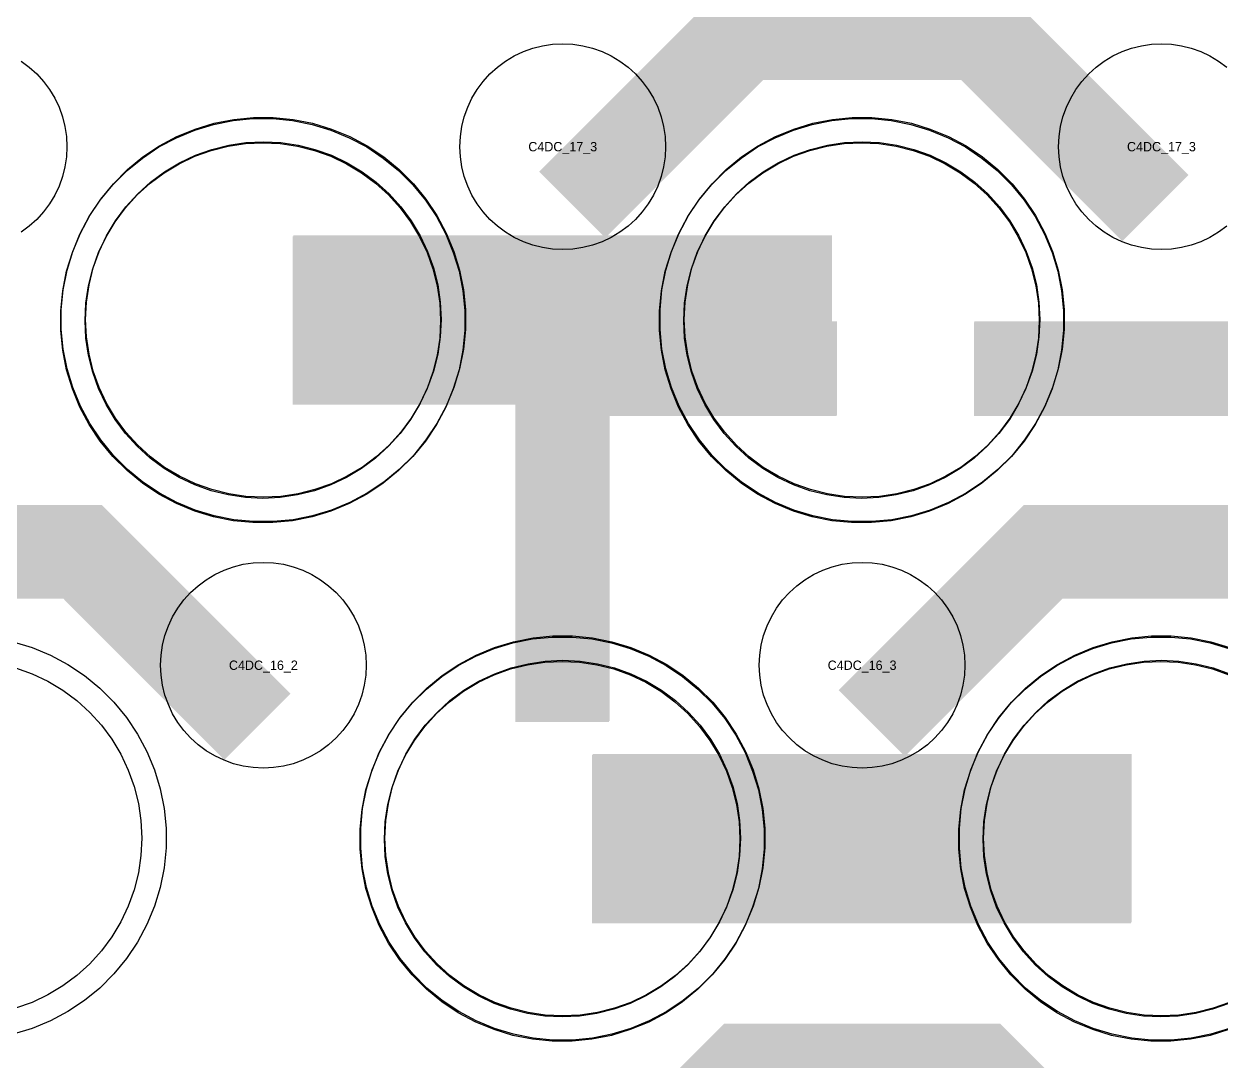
# Model space of a CAD drawing. Extents: x -11880 to 11880, y -14992 to 14992.
# Drawn here: x -11184 to -10864.1, y -12682.1 to -12405 of the extents above; entities that cross this region are included whole.
import ezdxf
from ezdxf.enums import TextEntityAlignment as Align

# ---------------------------------------------------------------- set-up
doc = ezdxf.new("R2010")
doc.units = 0
doc.header["$MEASUREMENT"] = 0
for name, color, linetype in [('GDS_775_DT_237', 138, 'CONTINUOUS'), ('RDL1_FS', 34, 'CONTINUOUS'), ('RDL_BS', 160, 'CONTINUOUS')]:
    doc.layers.add(name, color=color, linetype=linetype)

msp = doc.modelspace()

# ---------------------------------------------------------------- linework, layer by layer
at = {"layer": 'RDL1_FS', "color": 241, "true_color": 0xf7abae}
for points in [[(-11120.149, -12531.766), (-11124.806, -12531.537), (-11129.417, -12530.853), (-11133.94, -12529.721), (-11138.33, -12528.149), (-11142.544, -12526.157), (-11146.544, -12523.759), (-11150.289, -12520.981), (-11153.743, -12517.851), (-11156.873, -12514.397), (-11159.651, -12510.652), (-11162.049, -12506.652), (-11164.041, -12502.438), (-11165.613, -12498.048), (-11166.745, -12493.525), (-11167.429, -12488.914), (-11167.658, -12484.257), (-11167.429, -12479.6), (-11166.745, -12474.989), (-11165.613, -12470.466), (-11164.041, -12466.076), (-11162.049, -12461.862), (-11159.651, -12457.862), (-11156.873, -12454.117), (-11153.743, -12450.663), (-11150.289, -12447.533), (-11146.544, -12444.755), (-11142.544, -12442.357), (-11138.33, -12440.365), (-11133.94, -12438.793), (-11129.417, -12437.661), (-11124.806, -12436.977), (-11120.149, -12436.748), (-11115.492, -12436.977), (-11110.881, -12437.661), (-11106.358, -12438.793), (-11101.968, -12440.365), (-11097.754, -12442.357), (-11093.754, -12444.755), (-11090.009, -12447.533), (-11086.555, -12450.663), (-11083.425, -12454.117), (-11080.647, -12457.862), (-11078.249, -12461.862), (-11076.257, -12466.076), (-11074.685, -12470.466), (-11073.553, -12474.989), (-11072.869, -12479.6), (-11072.64, -12484.257), (-11072.869, -12488.914), (-11073.553, -12493.525), (-11074.685, -12498.048), (-11076.257, -12502.438), (-11078.249, -12506.652), (-11080.647, -12510.652), (-11083.425, -12514.397), (-11086.555, -12517.851), (-11090.009, -12520.981), (-11093.754, -12523.759), (-11097.754, -12526.157), (-11101.968, -12528.149), (-11106.358, -12529.721), (-11110.881, -12530.853), (-11115.492, -12531.537)], [(-10960.149, -12531.766), (-10964.806, -12531.537), (-10969.417, -12530.853), (-10973.94, -12529.721), (-10978.33, -12528.149), (-10982.544, -12526.157), (-10986.544, -12523.759), (-10990.289, -12520.981), (-10993.743, -12517.851), (-10996.873, -12514.397), (-10999.651, -12510.652), (-11002.049, -12506.652), (-11004.041, -12502.438), (-11005.613, -12498.048), (-11006.745, -12493.525), (-11007.429, -12488.914), (-11007.658, -12484.257), (-11007.429, -12479.6), (-11006.745, -12474.989), (-11005.613, -12470.466), (-11004.041, -12466.076), (-11002.049, -12461.862), (-10999.651, -12457.862), (-10996.873, -12454.117), (-10993.743, -12450.663), (-10990.289, -12447.533), (-10986.544, -12444.755), (-10982.544, -12442.357), (-10978.33, -12440.365), (-10973.94, -12438.793), (-10969.417, -12437.661), (-10964.806, -12436.977), (-10960.149, -12436.748), (-10955.492, -12436.977), (-10950.881, -12437.661), (-10946.358, -12438.793), (-10941.968, -12440.365), (-10937.754, -12442.357), (-10933.754, -12444.755), (-10930.009, -12447.533), (-10926.555, -12450.663), (-10923.425, -12454.117), (-10920.647, -12457.862), (-10918.249, -12461.862), (-10916.257, -12466.076), (-10914.685, -12470.466), (-10913.553, -12474.989), (-10912.869, -12479.6), (-10912.64, -12484.257), (-10912.869, -12488.914), (-10913.553, -12493.525), (-10914.685, -12498.048), (-10916.257, -12502.438), (-10918.249, -12506.652), (-10920.647, -12510.652), (-10923.425, -12514.397), (-10926.555, -12517.851), (-10930.009, -12520.981), (-10933.754, -12523.759), (-10937.754, -12526.157), (-10941.968, -12528.149), (-10946.358, -12529.721), (-10950.881, -12530.853), (-10955.492, -12531.537)], [(-11040.149, -12670.331), (-11044.806, -12670.102), (-11049.417, -12669.418), (-11053.94, -12668.286), (-11058.33, -12666.714), (-11062.544, -12664.722), (-11066.544, -12662.324), (-11070.289, -12659.546), (-11073.743, -12656.416), (-11076.873, -12652.962), (-11079.651, -12649.217), (-11082.049, -12645.217), (-11084.041, -12641.003), (-11085.613, -12636.613), (-11086.745, -12632.09), (-11087.429, -12627.479), (-11087.658, -12622.822), (-11087.429, -12618.165), (-11086.745, -12613.554), (-11085.613, -12609.031), (-11084.041, -12604.641), (-11082.049, -12600.427), (-11079.651, -12596.427), (-11076.873, -12592.682), (-11073.743, -12589.228), (-11070.289, -12586.098), (-11066.544, -12583.32), (-11062.544, -12580.922), (-11058.33, -12578.93), (-11053.94, -12577.358), (-11049.417, -12576.226), (-11044.806, -12575.542), (-11040.149, -12575.313), (-11035.492, -12575.542), (-11030.881, -12576.226), (-11026.358, -12577.358), (-11021.968, -12578.93), (-11017.754, -12580.922), (-11013.754, -12583.32), (-11010.009, -12586.098), (-11006.555, -12589.228), (-11003.425, -12592.682), (-11000.647, -12596.427), (-10998.249, -12600.427), (-10996.257, -12604.641), (-10994.685, -12609.031), (-10993.553, -12613.554), (-10992.869, -12618.165), (-10992.64, -12622.822), (-10992.869, -12627.479), (-10993.553, -12632.09), (-10994.685, -12636.613), (-10996.257, -12641.003), (-10998.249, -12645.217), (-11000.647, -12649.217), (-11003.425, -12652.962), (-11006.555, -12656.416), (-11010.009, -12659.546), (-11013.754, -12662.324), (-11017.754, -12664.722), (-11021.968, -12666.714), (-11026.358, -12668.286), (-11030.881, -12669.418), (-11035.492, -12670.102)]]:
    msp.add_lwpolyline(points, close=True, dxfattribs=at)
at = {"layer": 'RDL1_FS'}
for points in [[(-11120, -12531.484), (-11124.657, -12531.255), (-11129.268, -12530.571), (-11133.791, -12529.439), (-11138.181, -12527.867), (-11142.395, -12525.875), (-11146.395, -12523.477), (-11150.14, -12520.699), (-11153.594, -12517.569), (-11156.724, -12514.115), (-11159.502, -12510.37), (-11161.9, -12506.37), (-11163.892, -12502.156), (-11165.464, -12497.766), (-11166.596, -12493.243), (-11167.28, -12488.632), (-11167.509, -12483.975), (-11167.28, -12479.318), (-11166.596, -12474.707), (-11165.464, -12470.184), (-11163.892, -12465.794), (-11161.9, -12461.58), (-11159.502, -12457.58), (-11156.724, -12453.835), (-11153.594, -12450.381), (-11150.14, -12447.251), (-11146.395, -12444.473), (-11142.395, -12442.075), (-11138.181, -12440.083), (-11133.791, -12438.511), (-11129.268, -12437.379), (-11124.657, -12436.695), (-11120, -12436.466), (-11115.343, -12436.695), (-11110.732, -12437.379), (-11106.209, -12438.511), (-11101.819, -12440.083), (-11097.605, -12442.075), (-11093.605, -12444.473), (-11089.86, -12447.251), (-11086.406, -12450.381), (-11083.276, -12453.835), (-11080.498, -12457.58), (-11078.1, -12461.58), (-11076.108, -12465.794), (-11074.536, -12470.184), (-11073.404, -12474.707), (-11072.72, -12479.318), (-11072.491, -12483.975), (-11072.72, -12488.632), (-11073.404, -12493.243), (-11074.536, -12497.766), (-11076.108, -12502.156), (-11078.1, -12506.37), (-11080.498, -12510.37), (-11083.276, -12514.115), (-11086.406, -12517.569), (-11089.86, -12520.699), (-11093.605, -12523.477), (-11097.605, -12525.875), (-11101.819, -12527.867), (-11106.209, -12529.439), (-11110.732, -12530.571), (-11115.343, -12531.255)], [(-10960, -12531.484), (-10964.657, -12531.255), (-10969.268, -12530.571), (-10973.791, -12529.439), (-10978.181, -12527.867), (-10982.395, -12525.875), (-10986.395, -12523.477), (-10990.14, -12520.699), (-10993.594, -12517.569), (-10996.724, -12514.115), (-10999.502, -12510.37), (-11001.9, -12506.37), (-11003.892, -12502.156), (-11005.464, -12497.766), (-11006.596, -12493.243), (-11007.28, -12488.632), (-11007.509, -12483.975), (-11007.28, -12479.318), (-11006.596, -12474.707), (-11005.464, -12470.184), (-11003.892, -12465.794), (-11001.9, -12461.58), (-10999.502, -12457.58), (-10996.724, -12453.835), (-10993.594, -12450.381), (-10990.14, -12447.251), (-10986.395, -12444.473), (-10982.395, -12442.075), (-10978.181, -12440.083), (-10973.791, -12438.511), (-10969.268, -12437.379), (-10964.657, -12436.695), (-10960, -12436.466), (-10955.343, -12436.695), (-10950.732, -12437.379), (-10946.209, -12438.511), (-10941.819, -12440.083), (-10937.605, -12442.075), (-10933.605, -12444.473), (-10929.86, -12447.251), (-10926.406, -12450.381), (-10923.276, -12453.835), (-10920.498, -12457.58), (-10918.1, -12461.58), (-10916.108, -12465.794), (-10914.536, -12470.184), (-10913.404, -12474.707), (-10912.72, -12479.318), (-10912.491, -12483.975), (-10912.72, -12488.632), (-10913.404, -12493.243), (-10914.536, -12497.766), (-10916.108, -12502.156), (-10918.1, -12506.37), (-10920.498, -12510.37), (-10923.276, -12514.115), (-10926.406, -12517.569), (-10929.86, -12520.699), (-10933.605, -12523.477), (-10937.605, -12525.875), (-10941.819, -12527.867), (-10946.209, -12529.439), (-10950.732, -12530.571), (-10955.343, -12531.255)], [(-11040, -12670.049), (-11044.657, -12669.82), (-11049.268, -12669.136), (-11053.791, -12668.004), (-11058.181, -12666.432), (-11062.395, -12664.44), (-11066.395, -12662.042), (-11070.14, -12659.264), (-11073.594, -12656.134), (-11076.724, -12652.68), (-11079.502, -12648.935), (-11081.9, -12644.935), (-11083.892, -12640.721), (-11085.464, -12636.331), (-11086.596, -12631.808), (-11087.28, -12627.197), (-11087.509, -12622.54), (-11087.28, -12617.883), (-11086.596, -12613.272), (-11085.464, -12608.749), (-11083.892, -12604.359), (-11081.9, -12600.145), (-11079.502, -12596.145), (-11076.724, -12592.4), (-11073.594, -12588.946), (-11070.14, -12585.816), (-11066.395, -12583.038), (-11062.395, -12580.64), (-11058.181, -12578.648), (-11053.791, -12577.076), (-11049.268, -12575.944), (-11044.657, -12575.26), (-11040, -12575.031), (-11035.343, -12575.26), (-11030.732, -12575.944), (-11026.209, -12577.076), (-11021.819, -12578.648), (-11017.605, -12580.64), (-11013.605, -12583.038), (-11009.86, -12585.816), (-11006.406, -12588.946), (-11003.276, -12592.4), (-11000.498, -12596.145), (-10998.1, -12600.145), (-10996.108, -12604.359), (-10994.536, -12608.749), (-10993.404, -12613.272), (-10992.72, -12617.883), (-10992.491, -12622.54), (-10992.72, -12627.197), (-10993.404, -12631.808), (-10994.536, -12636.331), (-10996.108, -12640.721), (-10998.1, -12644.935), (-11000.498, -12648.935), (-11003.276, -12652.68), (-11006.406, -12656.134), (-11009.86, -12659.264), (-11013.605, -12662.042), (-11017.605, -12664.44), (-11021.819, -12666.432), (-11026.209, -12668.004), (-11030.732, -12669.136), (-11035.343, -12669.82)]]:
    msp.add_lwpolyline(points, close=True, dxfattribs=at)
at = {"layer": 'RDL1_FS', "color": 241, "true_color": 0xf7abae}
for points in [[(-11112.147, -12484.257, 45, 45, 0), (-11040.147, -12484.257, 45, 45, 0)], [(-11040.147, -12484.257, 45, 45, 0), (-10968.147, -12484.257, 45, 45, 0)], [(-11032.147, -12622.822, 45, 45, 0), (-10960.147, -12622.822, 45, 45, 0)], [(-10960.147, -12622.822, 45, 45, 0), (-10888.147, -12622.822, 45, 45, 0)]]:
    msp.add_lwpolyline(points, format="xyseb", dxfattribs=at)
at = {"layer": 'RDL1_FS'}
for points in [[(-11111.998, -12483.975, 45, 45, 0), (-11039.998, -12483.975, 45, 45, 0)], [(-11039.998, -12483.975, 45, 45, 0), (-10967.998, -12483.975, 45, 45, 0)], [(-11031.998, -12622.54, 45, 45, 0), (-10959.998, -12622.54, 45, 45, 0)], [(-10959.998, -12622.54, 45, 45, 0), (-10887.998, -12622.54, 45, 45, 0)]]:
    msp.add_lwpolyline(points, format="xyseb", dxfattribs=at)
at = {"layer": 'RDL1_FS', "color": 241, "true_color": 0xf7abae}
msp.add_lwpolyline([(-10861.968, -12666.714), (-10866.358, -12668.286), (-10870.881, -12669.418), (-10875.492, -12670.102), (-10880.149, -12670.331), (-10884.806, -12670.102), (-10889.417, -12669.418), (-10893.94, -12668.286), (-10898.33, -12666.714), (-10902.544, -12664.722), (-10906.544, -12662.324), (-10910.289, -12659.546), (-10913.743, -12656.416), (-10916.873, -12652.962), (-10919.651, -12649.217), (-10922.049, -12645.217), (-10924.041, -12641.003), (-10925.613, -12636.613), (-10926.745, -12632.09), (-10927.429, -12627.479), (-10927.658, -12622.822), (-10927.429, -12618.165), (-10926.745, -12613.554), (-10925.613, -12609.031), (-10924.041, -12604.641), (-10922.049, -12600.427), (-10919.651, -12596.427), (-10916.873, -12592.682), (-10913.743, -12589.228), (-10910.289, -12586.098), (-10906.544, -12583.32), (-10902.544, -12580.922), (-10898.33, -12578.93), (-10893.94, -12577.358), (-10889.417, -12576.226), (-10884.806, -12575.542), (-10880.149, -12575.313), (-10875.492, -12575.542), (-10870.881, -12576.226), (-10866.358, -12577.358), (-10861.968, -12578.93)], dxfattribs=at)
at = {"layer": 'RDL1_FS'}
for points in [[(-10861.819, -12666.432), (-10866.209, -12668.004), (-10870.732, -12669.136), (-10875.343, -12669.82), (-10880, -12670.049), (-10884.657, -12669.82), (-10889.268, -12669.136), (-10893.791, -12668.004), (-10898.181, -12666.432), (-10902.395, -12664.44), (-10906.395, -12662.042), (-10910.14, -12659.264), (-10913.594, -12656.134), (-10916.724, -12652.68), (-10919.502, -12648.935), (-10921.9, -12644.935), (-10923.892, -12640.721), (-10925.464, -12636.331), (-10926.596, -12631.808), (-10927.28, -12627.197), (-10927.509, -12622.54), (-10927.28, -12617.883), (-10926.596, -12613.272), (-10925.464, -12608.749), (-10923.892, -12604.359), (-10921.9, -12600.145), (-10919.502, -12596.145), (-10916.724, -12592.4), (-10913.594, -12588.946), (-10910.14, -12585.816), (-10906.395, -12583.038), (-10902.395, -12580.64), (-10898.181, -12578.648), (-10893.791, -12577.076), (-10889.268, -12575.944), (-10884.657, -12575.26), (-10880, -12575.031), (-10875.343, -12575.26), (-10870.732, -12575.944), (-10866.209, -12577.076), (-10861.819, -12578.648)], [(-11186.209, -12577.076), (-11181.819, -12578.648), (-11177.605, -12580.64), (-11173.605, -12583.038), (-11169.86, -12585.816), (-11166.406, -12588.946), (-11163.276, -12592.4), (-11160.498, -12596.145), (-11158.1, -12600.145), (-11156.108, -12604.359), (-11154.536, -12608.749), (-11153.404, -12613.272), (-11152.72, -12617.883), (-11152.491, -12622.54), (-11152.72, -12627.197), (-11153.404, -12631.808), (-11154.536, -12636.331), (-11156.108, -12640.721), (-11158.1, -12644.935), (-11160.498, -12648.935), (-11163.276, -12652.68), (-11166.406, -12656.134), (-11169.86, -12659.264), (-11173.605, -12662.042), (-11177.605, -12664.44), (-11181.819, -12666.432), (-11186.209, -12668.004)]]:
    msp.add_lwpolyline(points, dxfattribs=at)
at = {"layer": 'RDL_BS'}
for points in [[(-11037.438, -12453.289, 25, 25, 0), (-10991.623, -12407.474, 25, 25, 0), (-10958.07, -12407.474, 25, 25, 0)], [(-10881.599, -12454.188, 25, 25, 0), (-10928.313, -12407.474, 25, 25, 0), (-10958.071, -12407.474, 25, 25, 0)], [(-11040, -12591.265, 25, 25, 0), (-11040, -12484.488, 25, 25, 0)], [(-11040, -12591.265, 25, 25, 0), (-11040, -12484.488, 25, 25, 0)], [(-11052.5, -12496.988, 25, 25, 0), (-10987.833, -12496.988, 25, 25, 0)], [(-11052.5, -12496.988, 25, 25, 0), (-10966.667, -12496.988, 25, 25, 0)], [(-10929.984, -12496.988, 25, 25, 0), (-10820.719, -12496.988, 25, 25, 0)], [(-11121.599, -12592.753, 25, 25, 0), (-11168.313, -12546.039, 25, 25, 0), (-11198.071, -12546.039, 25, 25, 0)], [(-10957.438, -12591.854, 25, 25, 0), (-10911.623, -12546.039, 25, 25, 0), (-10878.07, -12546.039, 25, 25, 0)], [(-10801.599, -12592.753, 25, 25, 0), (-10848.313, -12546.039, 25, 25, 0), (-10878.071, -12546.039, 25, 25, 0)], [(-11037.438, -12730.419, 25, 25, 0), (-10991.623, -12684.604, 25, 25, 0), (-10958.07, -12684.604, 25, 25, 0)], [(-10881.599, -12731.318, 25, 25, 0), (-10928.313, -12684.604, 25, 25, 0), (-10958.071, -12684.604, 25, 25, 0)]]:
    msp.add_lwpolyline(points, format="xyseb", dxfattribs=at)
for points in [[(-11040, -12465.281), (-11042.693, -12465.149), (-11045.365, -12464.753), (-11047.984, -12464.096), (-11050.519, -12463.189), (-11052.956, -12462.037), (-11055.28, -12460.644), (-11057.443, -12459.041), (-11059.442, -12457.229), (-11061.254, -12455.23), (-11062.857, -12453.067), (-11064.25, -12450.743), (-11065.402, -12448.306), (-11066.309, -12445.771), (-11066.966, -12443.152), (-11067.362, -12440.48), (-11067.494, -12437.787), (-11067.362, -12435.094), (-11066.966, -12432.422), (-11066.309, -12429.803), (-11065.402, -12427.268), (-11064.25, -12424.831), (-11062.857, -12422.507), (-11061.254, -12420.344), (-11059.442, -12418.345), (-11057.443, -12416.533), (-11055.28, -12414.93), (-11052.956, -12413.537), (-11050.519, -12412.385), (-11047.984, -12411.478), (-11045.365, -12410.821), (-11042.693, -12410.425), (-11040, -12410.293), (-11037.307, -12410.425), (-11034.635, -12410.821), (-11032.016, -12411.478), (-11029.481, -12412.385), (-11027.044, -12413.537), (-11024.72, -12414.93), (-11022.557, -12416.533), (-11020.558, -12418.345), (-11018.746, -12420.344), (-11017.143, -12422.507), (-11015.75, -12424.831), (-11014.598, -12427.268), (-11013.691, -12429.803), (-11013.034, -12432.422), (-11012.638, -12435.094), (-11012.506, -12437.787), (-11012.638, -12440.48), (-11013.034, -12443.152), (-11013.691, -12445.771), (-11014.598, -12448.306), (-11015.75, -12450.743), (-11017.143, -12453.067), (-11018.746, -12455.23), (-11020.558, -12457.229), (-11022.557, -12459.041), (-11024.72, -12460.644), (-11027.044, -12462.037), (-11029.481, -12463.189), (-11032.016, -12464.096), (-11034.635, -12464.753), (-11037.307, -12465.149)], [(-11122.644, -12537.975), (-11127.938, -12537.458), (-11133.165, -12536.412), (-11138.205, -12534.881), (-11143.115, -12532.85), (-11147.777, -12530.358), (-11152.191, -12527.411), (-11156.292, -12524.049), (-11160.074, -12520.267), (-11163.436, -12516.166), (-11166.383, -12511.752), (-11168.875, -12507.09), (-11170.906, -12502.18), (-11172.437, -12497.14), (-11173.483, -12491.913), (-11174, -12486.619), (-11174, -12481.331), (-11173.483, -12476.037), (-11172.437, -12470.81), (-11170.906, -12465.77), (-11168.875, -12460.86), (-11166.383, -12456.198), (-11163.436, -12451.784), (-11160.074, -12447.683), (-11156.292, -12443.901), (-11152.191, -12440.539), (-11147.777, -12437.592), (-11143.115, -12435.1), (-11138.205, -12433.069), (-11133.165, -12431.538), (-11127.938, -12430.492), (-11122.644, -12429.975), (-11117.356, -12429.975), (-11112.062, -12430.492), (-11106.835, -12431.538), (-11101.795, -12433.069), (-11096.885, -12435.1), (-11092.223, -12437.592), (-11087.809, -12440.539), (-11083.708, -12443.901), (-11079.926, -12447.683), (-11076.564, -12451.784), (-11073.617, -12456.198), (-11071.125, -12460.86), (-11069.094, -12465.77), (-11067.563, -12470.81), (-11066.517, -12476.037), (-11066, -12481.331), (-11066, -12486.619), (-11066.517, -12491.913), (-11067.563, -12497.14), (-11069.094, -12502.18), (-11071.125, -12507.09), (-11073.617, -12511.752), (-11076.564, -12516.166), (-11079.926, -12520.267), (-11083.708, -12524.049), (-11087.809, -12527.411), (-11092.223, -12530.358), (-11096.885, -12532.85), (-11101.795, -12534.881), (-11106.835, -12536.412), (-11112.062, -12537.458), (-11117.356, -12537.975)], [(-10962.644, -12537.975), (-10967.938, -12537.458), (-10973.165, -12536.412), (-10978.205, -12534.881), (-10983.115, -12532.85), (-10987.777, -12530.358), (-10992.191, -12527.411), (-10996.292, -12524.049), (-11000.074, -12520.267), (-11003.436, -12516.166), (-11006.383, -12511.752), (-11008.875, -12507.09), (-11010.906, -12502.18), (-11012.437, -12497.14), (-11013.483, -12491.913), (-11014, -12486.619), (-11014, -12481.331), (-11013.483, -12476.037), (-11012.437, -12470.81), (-11010.906, -12465.77), (-11008.875, -12460.86), (-11006.383, -12456.198), (-11003.436, -12451.784), (-11000.074, -12447.683), (-10996.292, -12443.901), (-10992.191, -12440.539), (-10987.777, -12437.592), (-10983.115, -12435.1), (-10978.205, -12433.069), (-10973.165, -12431.538), (-10967.938, -12430.492), (-10962.644, -12429.975), (-10957.356, -12429.975), (-10952.062, -12430.492), (-10946.835, -12431.538), (-10941.795, -12433.069), (-10936.885, -12435.1), (-10932.223, -12437.592), (-10927.809, -12440.539), (-10923.708, -12443.901), (-10919.926, -12447.683), (-10916.564, -12451.784), (-10913.617, -12456.198), (-10911.125, -12460.86), (-10909.094, -12465.77), (-10907.563, -12470.81), (-10906.517, -12476.037), (-10906, -12481.331), (-10906, -12486.619), (-10906.517, -12491.913), (-10907.563, -12497.14), (-10909.094, -12502.18), (-10911.125, -12507.09), (-10913.617, -12511.752), (-10916.564, -12516.166), (-10919.926, -12520.267), (-10923.708, -12524.049), (-10927.809, -12527.411), (-10932.223, -12530.358), (-10936.885, -12532.85), (-10941.795, -12534.881), (-10946.835, -12536.412), (-10952.062, -12537.458), (-10957.356, -12537.975)], [(-11120, -12603.846), (-11122.693, -12603.714), (-11125.365, -12603.318), (-11127.984, -12602.661), (-11130.519, -12601.754), (-11132.956, -12600.602), (-11135.28, -12599.209), (-11137.443, -12597.606), (-11139.442, -12595.794), (-11141.254, -12593.795), (-11142.857, -12591.632), (-11144.25, -12589.308), (-11145.402, -12586.871), (-11146.309, -12584.336), (-11146.966, -12581.717), (-11147.362, -12579.045), (-11147.494, -12576.352), (-11147.362, -12573.659), (-11146.966, -12570.987), (-11146.309, -12568.368), (-11145.402, -12565.833), (-11144.25, -12563.396), (-11142.857, -12561.072), (-11141.254, -12558.909), (-11139.442, -12556.91), (-11137.443, -12555.098), (-11135.28, -12553.495), (-11132.956, -12552.102), (-11130.519, -12550.95), (-11127.984, -12550.043), (-11125.365, -12549.386), (-11122.693, -12548.99), (-11120, -12548.858), (-11117.307, -12548.99), (-11114.635, -12549.386), (-11112.016, -12550.043), (-11109.481, -12550.95), (-11107.044, -12552.102), (-11104.72, -12553.495), (-11102.557, -12555.098), (-11100.558, -12556.91), (-11098.746, -12558.909), (-11097.143, -12561.072), (-11095.75, -12563.396), (-11094.598, -12565.833), (-11093.691, -12568.368), (-11093.034, -12570.987), (-11092.638, -12573.659), (-11092.506, -12576.352), (-11092.638, -12579.045), (-11093.034, -12581.717), (-11093.691, -12584.336), (-11094.598, -12586.871), (-11095.75, -12589.308), (-11097.143, -12591.632), (-11098.746, -12593.795), (-11100.558, -12595.794), (-11102.557, -12597.606), (-11104.72, -12599.209), (-11107.044, -12600.602), (-11109.481, -12601.754), (-11112.016, -12602.661), (-11114.635, -12603.318), (-11117.307, -12603.714)], [(-10960, -12603.846), (-10962.693, -12603.714), (-10965.365, -12603.318), (-10967.984, -12602.661), (-10970.519, -12601.754), (-10972.956, -12600.602), (-10975.28, -12599.209), (-10977.443, -12597.606), (-10979.442, -12595.794), (-10981.254, -12593.795), (-10982.857, -12591.632), (-10984.25, -12589.308), (-10985.402, -12586.871), (-10986.309, -12584.336), (-10986.966, -12581.717), (-10987.362, -12579.045), (-10987.494, -12576.352), (-10987.362, -12573.659), (-10986.966, -12570.987), (-10986.309, -12568.368), (-10985.402, -12565.833), (-10984.25, -12563.396), (-10982.857, -12561.072), (-10981.254, -12558.909), (-10979.442, -12556.91), (-10977.443, -12555.098), (-10975.28, -12553.495), (-10972.956, -12552.102), (-10970.519, -12550.95), (-10967.984, -12550.043), (-10965.365, -12549.386), (-10962.693, -12548.99), (-10960, -12548.858), (-10957.307, -12548.99), (-10954.635, -12549.386), (-10952.016, -12550.043), (-10949.481, -12550.95), (-10947.044, -12552.102), (-10944.72, -12553.495), (-10942.557, -12555.098), (-10940.558, -12556.91), (-10938.746, -12558.909), (-10937.143, -12561.072), (-10935.75, -12563.396), (-10934.598, -12565.833), (-10933.691, -12568.368), (-10933.034, -12570.987), (-10932.638, -12573.659), (-10932.506, -12576.352), (-10932.638, -12579.045), (-10933.034, -12581.717), (-10933.691, -12584.336), (-10934.598, -12586.871), (-10935.75, -12589.308), (-10937.143, -12591.632), (-10938.746, -12593.795), (-10940.558, -12595.794), (-10942.557, -12597.606), (-10944.72, -12599.209), (-10947.044, -12600.602), (-10949.481, -12601.754), (-10952.016, -12602.661), (-10954.635, -12603.318), (-10957.307, -12603.714)], [(-11042.644, -12676.54), (-11047.938, -12676.023), (-11053.165, -12674.977), (-11058.205, -12673.446), (-11063.115, -12671.415), (-11067.777, -12668.923), (-11072.191, -12665.976), (-11076.292, -12662.614), (-11080.074, -12658.832), (-11083.436, -12654.731), (-11086.383, -12650.317), (-11088.875, -12645.655), (-11090.906, -12640.745), (-11092.437, -12635.705), (-11093.483, -12630.478), (-11094, -12625.184), (-11094, -12619.896), (-11093.483, -12614.602), (-11092.437, -12609.375), (-11090.906, -12604.335), (-11088.875, -12599.425), (-11086.383, -12594.763), (-11083.436, -12590.349), (-11080.074, -12586.248), (-11076.292, -12582.466), (-11072.191, -12579.104), (-11067.777, -12576.157), (-11063.115, -12573.665), (-11058.205, -12571.634), (-11053.165, -12570.103), (-11047.938, -12569.057), (-11042.644, -12568.54), (-11037.356, -12568.54), (-11032.062, -12569.057), (-11026.835, -12570.103), (-11021.795, -12571.634), (-11016.885, -12573.665), (-11012.223, -12576.157), (-11007.809, -12579.104), (-11003.708, -12582.466), (-10999.926, -12586.248), (-10996.564, -12590.349), (-10993.617, -12594.763), (-10991.125, -12599.425), (-10989.094, -12604.335), (-10987.563, -12609.375), (-10986.517, -12614.602), (-10986, -12619.896), (-10986, -12625.184), (-10986.517, -12630.478), (-10987.563, -12635.705), (-10989.094, -12640.745), (-10991.125, -12645.655), (-10993.617, -12650.317), (-10996.564, -12654.731), (-10999.926, -12658.832), (-11003.708, -12662.614), (-11007.809, -12665.976), (-11012.223, -12668.923), (-11016.885, -12671.415), (-11021.795, -12673.446), (-11026.835, -12674.977), (-11032.062, -12676.023), (-11037.356, -12676.54)]]:
    msp.add_lwpolyline(points, close=True, dxfattribs=at)
for points in [[(-10862.557, -12459.041), (-10864.72, -12460.644), (-10867.044, -12462.037), (-10869.481, -12463.189), (-10872.016, -12464.096), (-10874.635, -12464.753), (-10877.307, -12465.149), (-10880, -12465.281), (-10882.693, -12465.149), (-10885.365, -12464.753), (-10887.984, -12464.096), (-10890.519, -12463.189), (-10892.956, -12462.037), (-10895.28, -12460.644), (-10897.443, -12459.041), (-10899.442, -12457.229), (-10901.254, -12455.23), (-10902.857, -12453.067), (-10904.25, -12450.743), (-10905.402, -12448.306), (-10906.309, -12445.771), (-10906.966, -12443.152), (-10907.362, -12440.48), (-10907.494, -12437.787), (-10907.362, -12435.094), (-10906.966, -12432.422), (-10906.309, -12429.803), (-10905.402, -12427.268), (-10904.25, -12424.831), (-10902.857, -12422.507), (-10901.254, -12420.344), (-10899.442, -12418.345), (-10897.443, -12416.533), (-10895.28, -12414.93), (-10892.956, -12413.537), (-10890.519, -12412.385), (-10887.984, -12411.478), (-10885.365, -12410.821), (-10882.693, -12410.425), (-10880, -12410.293), (-10877.307, -12410.425), (-10874.635, -12410.821), (-10872.016, -12411.478), (-10869.481, -12412.385), (-10867.044, -12413.537), (-10864.72, -12414.93), (-10862.557, -12416.533)], [(-11184.72, -12414.93), (-11182.557, -12416.533), (-11180.558, -12418.345), (-11178.746, -12420.344), (-11177.143, -12422.507), (-11175.75, -12424.831), (-11174.598, -12427.268), (-11173.691, -12429.803), (-11173.034, -12432.422), (-11172.638, -12435.094), (-11172.506, -12437.787), (-11172.638, -12440.48), (-11173.034, -12443.152), (-11173.691, -12445.771), (-11174.598, -12448.306), (-11175.75, -12450.743), (-11177.143, -12453.067), (-11178.746, -12455.23), (-11180.558, -12457.229), (-11182.557, -12459.041), (-11184.72, -12460.644)], [(-10861.795, -12673.446), (-10866.835, -12674.977), (-10872.062, -12676.023), (-10877.356, -12676.54), (-10882.644, -12676.54), (-10887.938, -12676.023), (-10893.165, -12674.977), (-10898.205, -12673.446), (-10903.115, -12671.415), (-10907.777, -12668.923), (-10912.191, -12665.976), (-10916.292, -12662.614), (-10920.074, -12658.832), (-10923.436, -12654.731), (-10926.383, -12650.317), (-10928.875, -12645.655), (-10930.906, -12640.745), (-10932.437, -12635.705), (-10933.483, -12630.478), (-10934, -12625.184), (-10934, -12619.896), (-10933.483, -12614.602), (-10932.437, -12609.375), (-10930.906, -12604.335), (-10928.875, -12599.425), (-10926.383, -12594.763), (-10923.436, -12590.349), (-10920.074, -12586.248), (-10916.292, -12582.466), (-10912.191, -12579.104), (-10907.777, -12576.157), (-10903.115, -12573.665), (-10898.205, -12571.634), (-10893.165, -12570.103), (-10887.938, -12569.057), (-10882.644, -12568.54), (-10877.356, -12568.54), (-10872.062, -12569.057), (-10866.835, -12570.103), (-10861.795, -12571.634)], [(-11186.835, -12570.103), (-11181.795, -12571.634), (-11176.885, -12573.665), (-11172.223, -12576.157), (-11167.809, -12579.104), (-11163.708, -12582.466), (-11159.926, -12586.248), (-11156.564, -12590.349), (-11153.617, -12594.763), (-11151.125, -12599.425), (-11149.094, -12604.335), (-11147.563, -12609.375), (-11146.517, -12614.602), (-11146, -12619.896), (-11146, -12625.184), (-11146.517, -12630.478), (-11147.563, -12635.705), (-11149.094, -12640.745), (-11151.125, -12645.655), (-11153.617, -12650.317), (-11156.564, -12654.731), (-11159.926, -12658.832), (-11163.708, -12662.614), (-11167.809, -12665.976), (-11172.223, -12668.923), (-11176.885, -12671.415), (-11181.795, -12673.446), (-11186.835, -12674.977)]]:
    msp.add_lwpolyline(points, dxfattribs=at)
at = {"layer": 'RDL_BS', "color": 241, "true_color": 0xf7abae}
for points in [[(-11122.793, -12538.257), (-11128.087, -12537.74), (-11133.314, -12536.694), (-11138.354, -12535.163), (-11143.264, -12533.132), (-11147.926, -12530.64), (-11152.34, -12527.693), (-11156.441, -12524.331), (-11160.223, -12520.549), (-11163.585, -12516.448), (-11166.532, -12512.034), (-11169.024, -12507.372), (-11171.055, -12502.462), (-11172.586, -12497.422), (-11173.632, -12492.195), (-11174.149, -12486.901), (-11174.149, -12481.613), (-11173.632, -12476.319), (-11172.586, -12471.092), (-11171.055, -12466.052), (-11169.024, -12461.142), (-11166.532, -12456.48), (-11163.585, -12452.066), (-11160.223, -12447.965), (-11156.441, -12444.183), (-11152.34, -12440.821), (-11147.926, -12437.874), (-11143.264, -12435.382), (-11138.354, -12433.351), (-11133.314, -12431.82), (-11128.087, -12430.774), (-11122.793, -12430.257), (-11117.505, -12430.257), (-11112.211, -12430.774), (-11106.984, -12431.82), (-11101.944, -12433.351), (-11097.034, -12435.382), (-11092.372, -12437.874), (-11087.958, -12440.821), (-11083.857, -12444.183), (-11080.075, -12447.965), (-11076.713, -12452.066), (-11073.766, -12456.48), (-11071.274, -12461.142), (-11069.243, -12466.052), (-11067.712, -12471.092), (-11066.666, -12476.319), (-11066.149, -12481.613), (-11066.149, -12486.901), (-11066.666, -12492.195), (-11067.712, -12497.422), (-11069.243, -12502.462), (-11071.274, -12507.372), (-11073.766, -12512.034), (-11076.713, -12516.448), (-11080.075, -12520.549), (-11083.857, -12524.331), (-11087.958, -12527.693), (-11092.372, -12530.64), (-11097.034, -12533.132), (-11101.944, -12535.163), (-11106.984, -12536.694), (-11112.211, -12537.74), (-11117.505, -12538.257)], [(-10962.793, -12538.257), (-10968.087, -12537.74), (-10973.314, -12536.694), (-10978.354, -12535.163), (-10983.264, -12533.132), (-10987.926, -12530.64), (-10992.34, -12527.693), (-10996.441, -12524.331), (-11000.223, -12520.549), (-11003.585, -12516.448), (-11006.532, -12512.034), (-11009.024, -12507.372), (-11011.055, -12502.462), (-11012.586, -12497.422), (-11013.632, -12492.195), (-11014.149, -12486.901), (-11014.149, -12481.613), (-11013.632, -12476.319), (-11012.586, -12471.092), (-11011.055, -12466.052), (-11009.024, -12461.142), (-11006.532, -12456.48), (-11003.585, -12452.066), (-11000.223, -12447.965), (-10996.441, -12444.183), (-10992.34, -12440.821), (-10987.926, -12437.874), (-10983.264, -12435.382), (-10978.354, -12433.351), (-10973.314, -12431.82), (-10968.087, -12430.774), (-10962.793, -12430.257), (-10957.505, -12430.257), (-10952.211, -12430.774), (-10946.984, -12431.82), (-10941.944, -12433.351), (-10937.034, -12435.382), (-10932.372, -12437.874), (-10927.958, -12440.821), (-10923.857, -12444.183), (-10920.075, -12447.965), (-10916.713, -12452.066), (-10913.766, -12456.48), (-10911.274, -12461.142), (-10909.243, -12466.052), (-10907.712, -12471.092), (-10906.666, -12476.319), (-10906.149, -12481.613), (-10906.149, -12486.901), (-10906.666, -12492.195), (-10907.712, -12497.422), (-10909.243, -12502.462), (-10911.274, -12507.372), (-10913.766, -12512.034), (-10916.713, -12516.448), (-10920.075, -12520.549), (-10923.857, -12524.331), (-10927.958, -12527.693), (-10932.372, -12530.64), (-10937.034, -12533.132), (-10941.944, -12535.163), (-10946.984, -12536.694), (-10952.211, -12537.74), (-10957.505, -12538.257)], [(-11042.793, -12676.822), (-11048.087, -12676.305), (-11053.314, -12675.259), (-11058.354, -12673.728), (-11063.264, -12671.697), (-11067.926, -12669.205), (-11072.34, -12666.258), (-11076.441, -12662.896), (-11080.223, -12659.114), (-11083.585, -12655.013), (-11086.532, -12650.599), (-11089.024, -12645.937), (-11091.055, -12641.027), (-11092.586, -12635.987), (-11093.632, -12630.76), (-11094.149, -12625.466), (-11094.149, -12620.178), (-11093.632, -12614.884), (-11092.586, -12609.657), (-11091.055, -12604.617), (-11089.024, -12599.707), (-11086.532, -12595.045), (-11083.585, -12590.631), (-11080.223, -12586.53), (-11076.441, -12582.748), (-11072.34, -12579.386), (-11067.926, -12576.439), (-11063.264, -12573.947), (-11058.354, -12571.916), (-11053.314, -12570.385), (-11048.087, -12569.339), (-11042.793, -12568.822), (-11037.505, -12568.822), (-11032.211, -12569.339), (-11026.984, -12570.385), (-11021.944, -12571.916), (-11017.034, -12573.947), (-11012.372, -12576.439), (-11007.958, -12579.386), (-11003.857, -12582.748), (-11000.075, -12586.53), (-10996.713, -12590.631), (-10993.766, -12595.045), (-10991.274, -12599.707), (-10989.243, -12604.617), (-10987.712, -12609.657), (-10986.666, -12614.884), (-10986.149, -12620.178), (-10986.149, -12625.466), (-10986.666, -12630.76), (-10987.712, -12635.987), (-10989.243, -12641.027), (-10991.274, -12645.937), (-10993.766, -12650.599), (-10996.713, -12655.013), (-11000.075, -12659.114), (-11003.857, -12662.896), (-11007.958, -12666.258), (-11012.372, -12669.205), (-11017.034, -12671.697), (-11021.944, -12673.728), (-11026.984, -12675.259), (-11032.211, -12676.305), (-11037.505, -12676.822)]]:
    msp.add_lwpolyline(points, close=True, dxfattribs=at)
for points in [[(-11040.149, -12591.547, 25, 25, 0), (-11040.149, -12484.77, 25, 25, 0)], [(-11040.149, -12591.547, 25, 25, 0), (-11040.149, -12484.77, 25, 25, 0)], [(-11052.649, -12497.27, 25, 25, 0), (-10987.982, -12497.27, 25, 25, 0)], [(-11052.649, -12497.27, 25, 25, 0), (-10966.816, -12497.27, 25, 25, 0)], [(-10930.133, -12497.27, 25, 25, 0), (-10820.868, -12497.27, 25, 25, 0)]]:
    msp.add_lwpolyline(points, format="xyseb", dxfattribs=at)
msp.add_lwpolyline([(-10861.944, -12673.728), (-10866.984, -12675.259), (-10872.211, -12676.305), (-10877.505, -12676.822), (-10882.793, -12676.822), (-10888.087, -12676.305), (-10893.314, -12675.259), (-10898.354, -12673.728), (-10903.264, -12671.697), (-10907.926, -12669.205), (-10912.34, -12666.258), (-10916.441, -12662.896), (-10920.223, -12659.114), (-10923.585, -12655.013), (-10926.532, -12650.599), (-10929.024, -12645.937), (-10931.055, -12641.027), (-10932.586, -12635.987), (-10933.632, -12630.76), (-10934.149, -12625.466), (-10934.149, -12620.178), (-10933.632, -12614.884), (-10932.586, -12609.657), (-10931.055, -12604.617), (-10929.024, -12599.707), (-10926.532, -12595.045), (-10923.585, -12590.631), (-10920.223, -12586.53), (-10916.441, -12582.748), (-10912.34, -12579.386), (-10907.926, -12576.439), (-10903.264, -12573.947), (-10898.354, -12571.916), (-10893.314, -12570.385), (-10888.087, -12569.339), (-10882.793, -12568.822), (-10877.505, -12568.822), (-10872.211, -12569.339), (-10866.984, -12570.385), (-10861.944, -12571.916)], dxfattribs=at)

# ---------------------------------------------------------------- texts
at = {"layer": 'GDS_775_DT_237'}
for s, p in [('C4DC_17_3', (-11040, -12437.787)), ('C4DC_17_3', (-11040, -12437.787)), ('C4DC_17_3', (-10880, -12437.787)), ('C4DC_17_3', (-10880, -12437.787)), ('C4DC_16_2', (-11120, -12576.352)), ('C4DC_16_2', (-11120, -12576.352)), ('C4DC_16_3', (-10960, -12576.352)), ('C4DC_16_3', (-10960, -12576.352))]:
    msp.add_text(s, height=2.5, dxfattribs=at).set_placement(p, align=Align.MIDDLE_CENTER)

doc.saveas('drawing.dxf')
